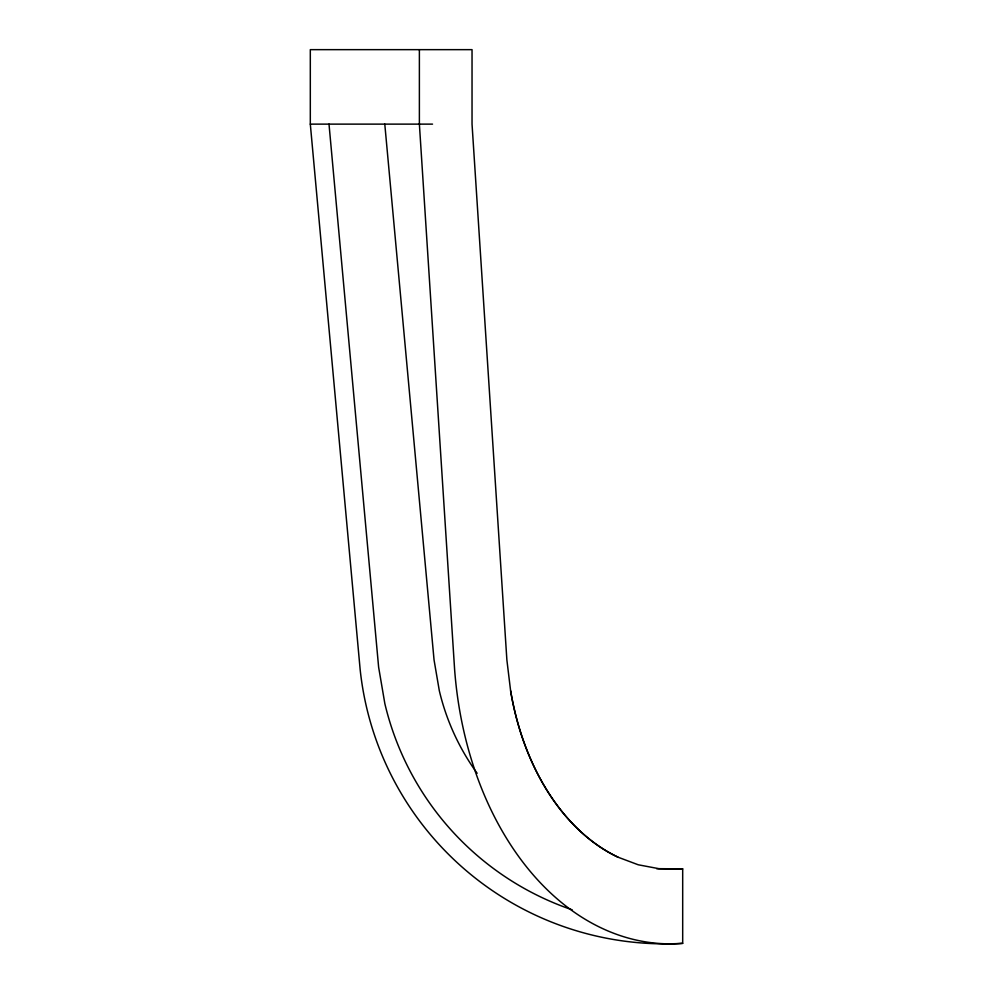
<?xml version="1.0" encoding="UTF-8"?>
<svg xmlns="http://www.w3.org/2000/svg" width="993" height="993" viewBox="0 0 993 993"><rect width="100%" height="100%" fill="white"/><g stroke="black" fill="none" stroke-linecap="round" stroke-linejoin="round"><path stroke-width="1.49" d="M310.312 124.125L360.161 669.617A306.601 306.601 0 0 0 682.688 943.35L682.688 868.875L658.855 868.676L638.238 864.779L618.13 857.232A231.977 164.031 -90 0 1 510.601 690.731L506.877 659.948L472.035 124.125L472.035 49.65L310.312 49.65L310.312 124.125L432.538 124.125M656.646 868.726L682.688 868.875M384.787 124.125L434.053 659.948L439.316 690.731A231.977 231.977 0 0 0 477.136 773.286M329.006 124.125L378.631 667.197L384.85 703.64A287.945 287.945 0 0 0 572.191 909.824M419.381 49.65L419.381 124.125L454.62 669.617A306.601 216.797 90 0 0 682.688 943.35M618.13 857.232A231.977 164.031 90 0 1 510.601 690.731"/></g></svg>
